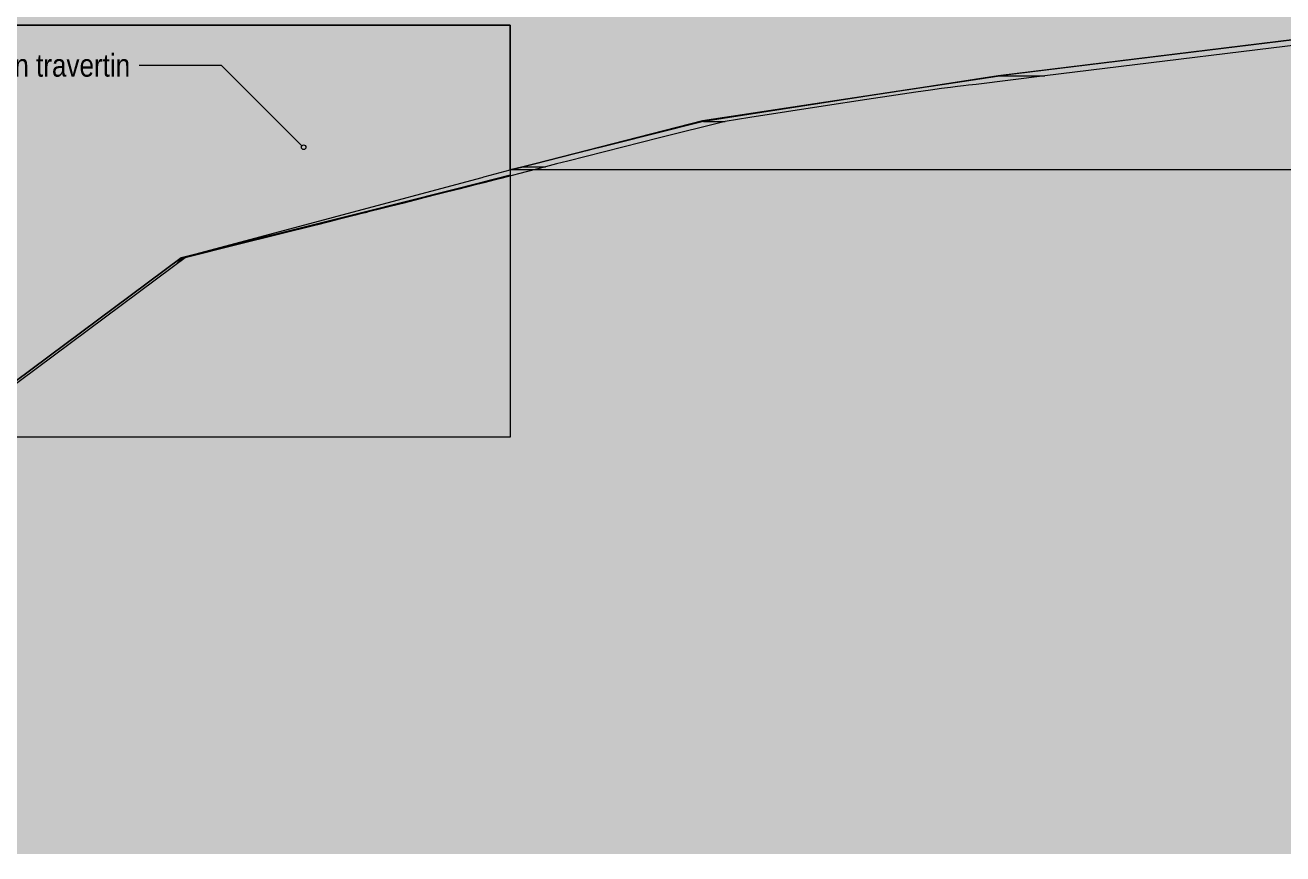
# Model space of a CAD drawing. Header units: centimetres. Extents: x -4381 to 5639, y -3920 to 4826.
# Drawn here: x 13.59 to 27.43, y 1 to 10.11 of the extents above; entities that cross this region are included whole.
import ezdxf
from ezdxf.xclip import XClip

# ---------------------------------------------------------------- set-up
doc = ezdxf.new("R2010")
doc.units = ezdxf.units.CM
doc.header["$MEASUREMENT"] = 0
doc.header["$XCLIPFRAME"] = 0
doc.set_wipeout_variables(frame=1)
doc.linetypes.add('Wipeout_Contour', pattern=[100, 0, -100])
for name, color, linetype in [('0- SITE', 7, 'Continuous'), ('Dalles', 7, 'Continuous'), ('Drawing & Figure', 7, 'Continuous'), ('Structural - Bearing', 7, 'Continuous')]:
    doc.layers.add(name, color=color, linetype=linetype)
for name, color, linetype, lineweight in [('0- SITE_Pen_No__1', 7, 'Continuous', 5), ('0- SITE_Pen_No__2', 8, 'Continuous', 5), ('00- Texts and Fills_Pen_No__7', 7, 'Continuous', 5), ('0_Pen_No__1', 7, 'Continuous', 5), ('0_Pen_No__2', 8, 'Continuous', 5), ('Dalles_Pen_No__1', 7, 'Continuous', 5), ('Structural - Bearing_Pen_No__1', 7, 'Continuous', 5)]:
    doc.layers.add(name, color=color, linetype=linetype, lineweight=lineweight)
for name, color, linetype, lineweight, true_color in [('0- SITE_Pen_No__178', 7, 'Continuous', 5, 0xbda888), ('0- SITE_Pen_No__180', 7, 'Continuous', 5, 0xe2e3c6), ('0- SITE_Pen_No__61', 7, 'Continuous', 5, 0x6a6a6a), ('Dalles_Pen_No__178', 7, 'Continuous', 5, 0xbda888), ('Structural - Bearing_Pen_No__178', 7, 'Continuous', 5, 0xbda888)]:
    doc.layers.add(name, color=color, linetype=linetype, lineweight=lineweight, true_color=true_color)
doc.styles.add('GENERATED_STYLE_2', font='')
doc.styles.get('GENERATED_STYLE_2').set_extended_font_data('Arial Narrow Occidental')

# ---------------------------------------------------------------- blocks, each defined once
blk = doc.blocks.new('Drawing_9_9', base_point=(-322.858, 10.618))
at = {"layer": '0_Pen_No__1', "linetype": 'Continuous', "ltscale": 10}
blk.add_line((18.929, 5.583), (12.029, 5.583), dxfattribs=at)
at = {"color": 254, "linetype": 'Wipeout_Contour', "lineweight": 0, "ltscale": 71.31733}
blk.add_wipeout([(15.923, 7.697), (17.325, 8.056), (15.311, 7.556), (15.355, 7.556)], dxfattribs=at).dxf.layer = '0- SITE'
at = {"color": 254, "linetype": 'Wipeout_Contour', "lineweight": 0, "ltscale": 290.18089}
blk.add_wipeout([(18.629, 10.618), (18.629, 10.114), (18.929, 10.114), (18.929, 8.521), (19.07, 8.556), (21.057, 9.056), (24.298, 9.556), (28.381, 10.056), (31.635, 10.556), (33.529, 10.556), (33.529, 10.618)], dxfattribs=at).dxf.layer = 'Structural - Bearing'
at = {"layer": '0- SITE_Pen_No__178', "linetype": 'Continuous', "ltscale": 10}
blk.add_hatch(color=256, dxfattribs=at).paths.add_polyline_path([(15.923, 7.697), (17.325, 8.056), (15.311, 7.556), (15.355, 7.556)])
at = {"layer": 'Structural - Bearing_Pen_No__178', "linetype": 'Continuous', "ltscale": 10}
blk.add_hatch(color=256, dxfattribs=at).paths.add_polyline_path([(18.629, 10.618), (18.629, 10.114), (18.929, 10.114), (18.929, 8.521), (19.07, 8.556), (21.057, 9.056), (24.298, 9.556), (28.381, 10.056), (31.635, 10.556), (33.529, 10.556), (33.529, 10.618)])
at = {"color": 254, "linetype": 'Wipeout_Contour', "lineweight": 0, "ltscale": 77.668338}
blk.add_wipeout([(23.917, 9.447), (24.298, 9.556), (23.852, 9.439)], dxfattribs=at).dxf.layer = '0- SITE'
at = {"color": 254, "linetype": 'Wipeout_Contour', "lineweight": 0, "ltscale": 62.951689}
blk.add_wipeout([(19.105, 8.556), (18.929, 8.521), (18.929, 8.463)], dxfattribs=at).dxf.layer = '0- SITE'
at = {"color": 254, "linetype": 'Wipeout_Contour', "lineweight": 0, "ltscale": 55.330345}
blk.add_wipeout([(16.809, 7.917), (17.325, 8.056), (15.923, 7.697)], dxfattribs=at).dxf.layer = '0- SITE'
at = {"color": 254, "linetype": 'Wipeout_Contour', "lineweight": 0, "ltscale": 63.329427}
blk.add_wipeout([(15.228, 7.458), (15.311, 7.556), (13.294, 6.056), (13.343, 6.056)], dxfattribs=at).dxf.layer = '0- SITE'
at = {"color": 254, "linetype": 'Wipeout_Contour', "lineweight": 0, "ltscale": 84.862001}
blk.add_wipeout([(18.629, 9.614), (18.929, 9.614), (18.929, 10.114), (18.629, 10.114)], dxfattribs=at).dxf.layer = 'Structural - Bearing'
at = {"layer": '0- SITE_Pen_No__178', "linetype": 'Continuous', "ltscale": 10}
for points in [[(23.917, 9.447), (24.298, 9.556), (23.852, 9.439)], [(19.105, 8.556), (18.929, 8.521), (18.929, 8.463)], [(16.809, 7.917), (17.325, 8.056), (15.923, 7.697)]]:
    blk.add_hatch(color=256, dxfattribs=at).paths.add_polyline_path(points)
at = {"layer": '0- SITE_Pen_No__2', "linetype": 'Continuous', "ltscale": 10}
blk.add_hatch(color=256, dxfattribs=at).paths.add_polyline_path([(15.228, 7.458), (15.311, 7.556), (13.294, 6.056), (13.343, 6.056)])
at = {"layer": 'Structural - Bearing_Pen_No__178', "linetype": 'Continuous', "ltscale": 10}
blk.add_hatch(color=256, dxfattribs=at).paths.add_polyline_path([(18.629, 9.614), (18.929, 9.614), (18.929, 10.114), (18.629, 10.114)])
at = {"color": 254, "linetype": 'Wipeout_Contour', "lineweight": 0, "ltscale": 112.676808}
blk.add_wipeout([(28.381, 10.056), (24.298, 9.556), (24.812, 9.556), (28.29, 9.982)], dxfattribs=at).dxf.layer = '0- SITE'
at = {"color": 254, "linetype": 'Wipeout_Contour', "lineweight": 0, "ltscale": 65.031922}
blk.add_wipeout([(19.105, 8.556), (21.057, 9.056), (19.07, 8.556)], dxfattribs=at).dxf.layer = '0- SITE'
at = {"color": 254, "linetype": 'Wipeout_Contour', "lineweight": 0, "ltscale": 62.053482}
blk.add_wipeout([(18.826, 8.429), (18.929, 8.463), (18.784, 8.418)], dxfattribs=at).dxf.layer = '0- SITE'
at = {"color": 254, "linetype": 'Wipeout_Contour', "lineweight": 0, "ltscale": 56.535513}
blk.add_wipeout([(17.025, 7.971), (17.325, 8.056), (16.809, 7.917)], dxfattribs=at).dxf.layer = '0- SITE'
at = {"color": 254, "linetype": 'Wipeout_Contour', "lineweight": 0, "ltscale": 51.255768}
blk.add_wipeout([(15.355, 7.556), (15.311, 7.556), (15.228, 7.458)], dxfattribs=at).dxf.layer = '0- SITE'
at = {"color": 254, "linetype": 'Wipeout_Contour', "lineweight": 0, "ltscale": 73.601225}
blk.add_wipeout([(12.329, 10.114), (12.329, 9.614), (18.629, 9.614), (18.629, 10.114)], dxfattribs=at).dxf.layer = 'Structural - Bearing'
at = {"layer": '0- SITE_Pen_No__178', "linetype": 'Continuous', "ltscale": 10}
for points in [[(28.381, 10.056), (24.298, 9.556), (24.812, 9.556), (28.29, 9.982)], [(19.105, 8.556), (21.057, 9.056), (19.07, 8.556)], [(18.826, 8.429), (18.929, 8.463), (18.784, 8.418)], [(17.025, 7.971), (17.325, 8.056), (16.809, 7.917)]]:
    blk.add_hatch(color=256, dxfattribs=at).paths.add_polyline_path(points)
at = {"layer": '0- SITE_Pen_No__61', "linetype": 'Continuous', "ltscale": 10}
blk.add_hatch(color=256, dxfattribs=at).paths.add_polyline_path([(15.355, 7.556), (15.311, 7.556), (15.228, 7.458)])
at = {"layer": 'Structural - Bearing_Pen_No__178', "linetype": 'Continuous', "ltscale": 10}
blk.add_hatch(color=256, dxfattribs=at).paths.add_polyline_path([(12.329, 10.114), (12.329, 9.614), (18.629, 9.614), (18.629, 10.114)])
at = {"layer": '0_Pen_No__1', "linetype": 'Continuous', "ltscale": 10}
for p, q in [((12.029, 10.114), (18.929, 10.114)), ((18.929, 10.114), (12.829, 10.114))]:
    blk.add_line(p, q, dxfattribs=at)
at = {"layer": 'Structural - Bearing_Pen_No__1', "linetype": 'Continuous', "ltscale": 10}
for p, q in [((12.329, 10.114), (18.629, 10.114)), ((18.629, 10.114), (18.929, 10.114))]:
    blk.add_line(p, q, dxfattribs=at)
at = {"color": 254, "linetype": 'Wipeout_Contour', "lineweight": 0, "ltscale": 73.844503}
blk.add_wipeout([(24.298, 9.556), (21.566, 9.098), (22.374, 9.222)], dxfattribs=at).dxf.layer = '0- SITE'
at = {"color": 254, "linetype": 'Wipeout_Contour', "lineweight": 0, "ltscale": 66.682767}
blk.add_wipeout([(19.216, 8.556), (21.077, 9.056), (21.057, 9.056)], dxfattribs=at).dxf.layer = '0- SITE'
at = {"color": 254, "linetype": 'Wipeout_Contour', "lineweight": 0, "ltscale": 57.25535}
blk.add_wipeout([(17.345, 8.056), (17.227, 8.023), (17.268, 8.033)], dxfattribs=at).dxf.layer = '0- SITE'
at = {"layer": '0- SITE_Pen_No__178', "linetype": 'Continuous', "ltscale": 10}
for points in [[(24.298, 9.556), (21.566, 9.098), (22.374, 9.222)], [(19.216, 8.556), (21.077, 9.056), (21.057, 9.056)], [(17.345, 8.056), (17.227, 8.023), (17.268, 8.033)]]:
    blk.add_hatch(color=256, dxfattribs=at).paths.add_polyline_path(points)
at = {"color": 254, "linetype": 'Wipeout_Contour', "lineweight": 0, "ltscale": 76.471609}
blk.add_wipeout([(23.392, 9.376), (24.298, 9.556), (23.171, 9.344)], dxfattribs=at).dxf.layer = '0- SITE'
at = {"color": 254, "linetype": 'Wipeout_Contour', "lineweight": 0, "ltscale": 88.747107}
blk.add_wipeout([(19.563, 8.618), (21.226, 9.056), (21.146, 9.056), (19.438, 8.587)], dxfattribs=at).dxf.layer = '0- SITE'
at = {"color": 254, "linetype": 'Wipeout_Contour', "lineweight": 0, "ltscale": 59.236735}
blk.add_wipeout([(18.929, 8.463), (17.325, 8.056), (17.333, 8.056)], dxfattribs=at).dxf.layer = '0- SITE'
at = {"layer": '0- SITE_Pen_No__178', "linetype": 'Continuous', "ltscale": 10}
for points in [[(23.392, 9.376), (24.298, 9.556), (23.171, 9.344)], [(19.563, 8.618), (21.226, 9.056), (21.146, 9.056), (19.438, 8.587)], [(18.929, 8.463), (17.325, 8.056), (17.333, 8.056)]]:
    blk.add_hatch(color=256, dxfattribs=at).paths.add_polyline_path(points)
at = {"color": 254, "linetype": 'Wipeout_Contour', "lineweight": 0, "ltscale": 86.840483}
blk.add_wipeout([(21.146, 9.056), (19.216, 8.556), (19.317, 8.556), (19.438, 8.587)], dxfattribs=at).dxf.layer = '0- SITE'
at = {"color": 254, "linetype": 'Wipeout_Contour', "lineweight": 0, "ltscale": 61.338209}
blk.add_wipeout([(18.521, 8.351), (18.929, 8.463), (18.364, 8.311)], dxfattribs=at).dxf.layer = '0- SITE'
at = {"color": 254, "linetype": 'Wipeout_Contour', "lineweight": 0, "ltscale": 75.832348}
blk.add_wipeout([(17.095, 7.989), (17.333, 8.056), (17.325, 8.056), (17.025, 7.971)], dxfattribs=at).dxf.layer = '0- SITE'
at = {"layer": '0- SITE_Pen_No__178', "linetype": 'Continuous', "ltscale": 10}
for points in [[(21.146, 9.056), (19.216, 8.556), (19.317, 8.556), (19.438, 8.587)], [(18.521, 8.351), (18.929, 8.463), (18.364, 8.311)], [(17.095, 7.989), (17.333, 8.056), (17.325, 8.056), (17.025, 7.971)]]:
    blk.add_hatch(color=256, dxfattribs=at).paths.add_polyline_path(points)
at = {"color": 254, "linetype": 'Wipeout_Contour', "lineweight": 0, "ltscale": 66.817408}
blk.add_wipeout([(21.226, 9.056), (19.563, 8.618), (20.574, 8.874)], dxfattribs=at).dxf.layer = '0- SITE'
at = {"color": 254, "linetype": 'Wipeout_Contour', "lineweight": 0, "ltscale": 61.810666}
blk.add_wipeout([(18.724, 8.402), (18.929, 8.463), (18.639, 8.381)], dxfattribs=at).dxf.layer = '0- SITE'
at = {"layer": '0- SITE_Pen_No__178', "linetype": 'Continuous', "ltscale": 10}
for points in [[(21.226, 9.056), (19.563, 8.618), (20.574, 8.874)], [(18.724, 8.402), (18.929, 8.463), (18.639, 8.381)]]:
    blk.add_hatch(color=256, dxfattribs=at).paths.add_polyline_path(points)
at = {"color": 254, "linetype": 'Wipeout_Contour', "lineweight": 0, "ltscale": 96.220121}
blk.add_wipeout([(24.298, 9.556), (21.226, 9.056), (21.294, 9.056), (21.566, 9.098)], dxfattribs=at).dxf.layer = '0- SITE'
at = {"color": 254, "linetype": 'Wipeout_Contour', "lineweight": 0, "ltscale": 61.953763}
blk.add_wipeout([(18.784, 8.418), (18.929, 8.463), (18.724, 8.402)], dxfattribs=at).dxf.layer = '0- SITE'
at = {"layer": '0- SITE_Pen_No__178', "linetype": 'Continuous', "ltscale": 10}
for points in [[(24.298, 9.556), (21.226, 9.056), (21.294, 9.056), (21.566, 9.098)], [(18.784, 8.418), (18.929, 8.463), (18.724, 8.402)]]:
    blk.add_hatch(color=256, dxfattribs=at).paths.add_polyline_path(points)
at = {"color": 254, "linetype": 'Wipeout_Contour', "lineweight": 0, "ltscale": 75.933427}
blk.add_wipeout([(23.171, 9.344), (24.298, 9.556), (22.855, 9.296)], dxfattribs=at).dxf.layer = '0- SITE'
at = {"color": 254, "linetype": 'Wipeout_Contour', "lineweight": 0, "ltscale": 59.251447}
blk.add_wipeout([(18.929, 8.463), (17.333, 8.056), (17.345, 8.056)], dxfattribs=at).dxf.layer = '0- SITE'
at = {"layer": '0- SITE_Pen_No__178', "linetype": 'Continuous', "ltscale": 10}
for points in [[(23.171, 9.344), (24.298, 9.556), (22.855, 9.296)], [(18.929, 8.463), (17.333, 8.056), (17.345, 8.056)]]:
    blk.add_hatch(color=256, dxfattribs=at).paths.add_polyline_path(points)
at = {"color": 254, "linetype": 'Wipeout_Contour', "lineweight": 0, "ltscale": 76.854645}
blk.add_wipeout([(23.553, 9.4), (24.298, 9.556), (23.392, 9.376)], dxfattribs=at).dxf.layer = '0- SITE'
at = {"color": 254, "linetype": 'Wipeout_Contour', "lineweight": 0, "ltscale": 75.925397}
blk.add_wipeout([(17.227, 8.023), (17.345, 8.056), (17.333, 8.056), (17.095, 7.989)], dxfattribs=at).dxf.layer = '0- SITE'
at = {"layer": '0- SITE_Pen_No__178', "linetype": 'Continuous', "ltscale": 10}
for points in [[(23.553, 9.4), (24.298, 9.556), (23.392, 9.376)], [(17.227, 8.023), (17.345, 8.056), (17.333, 8.056), (17.095, 7.989)]]:
    blk.add_hatch(color=256, dxfattribs=at).paths.add_polyline_path(points)
at = {"color": 254, "linetype": 'Wipeout_Contour', "lineweight": 0, "ltscale": 77.138828}
blk.add_wipeout([(23.676, 9.417), (24.298, 9.556), (23.553, 9.4)], dxfattribs=at).dxf.layer = '0- SITE'
at = {"color": 254, "linetype": 'Wipeout_Contour', "lineweight": 0, "ltscale": 76.152605}
blk.add_wipeout([(17.335, 8.051), (17.354, 8.056), (17.345, 8.056), (17.268, 8.033)], dxfattribs=at).dxf.layer = '0- SITE'
at = {"layer": '0- SITE_Pen_No__178', "linetype": 'Continuous', "ltscale": 10}
for points in [[(23.676, 9.417), (24.298, 9.556), (23.553, 9.4)], [(17.335, 8.051), (17.354, 8.056), (17.345, 8.056), (17.268, 8.033)]]:
    blk.add_hatch(color=256, dxfattribs=at).paths.add_polyline_path(points)
at = {"color": 254, "linetype": 'Wipeout_Contour', "lineweight": 0, "ltscale": 77.356643}
blk.add_wipeout([(23.773, 9.43), (24.298, 9.556), (23.676, 9.417)], dxfattribs=at).dxf.layer = '0- SITE'
at = {"color": 254, "linetype": 'Wipeout_Contour', "lineweight": 0, "ltscale": 57.292156}
blk.add_wipeout([(17.357, 8.056), (17.354, 8.056), (17.335, 8.051)], dxfattribs=at).dxf.layer = '0- SITE'
at = {"layer": '0- SITE_Pen_No__178', "linetype": 'Continuous', "ltscale": 10}
for points in [[(23.773, 9.43), (24.298, 9.556), (23.676, 9.417)], [(17.357, 8.056), (17.354, 8.056), (17.335, 8.051)]]:
    blk.add_hatch(color=256, dxfattribs=at).paths.add_polyline_path(points)
at = {"color": 254, "linetype": 'Wipeout_Contour', "lineweight": 0, "ltscale": 77.528652}
blk.add_wipeout([(23.852, 9.439), (24.298, 9.556), (23.773, 9.43)], dxfattribs=at).dxf.layer = '0- SITE'
at = {"color": 254, "linetype": 'Wipeout_Contour', "lineweight": 0, "ltscale": 78.917749}
blk.add_wipeout([(18.929, 8.463), (17.345, 8.056), (17.357, 8.056), (17.744, 8.154)], dxfattribs=at).dxf.layer = '0- SITE'
at = {"layer": '0- SITE_Pen_No__178', "linetype": 'Continuous', "ltscale": 10}
for points in [[(23.852, 9.439), (24.298, 9.556), (23.773, 9.43)], [(18.929, 8.463), (17.345, 8.056), (17.357, 8.056), (17.744, 8.154)]]:
    blk.add_hatch(color=256, dxfattribs=at).paths.add_polyline_path(points)
at = {"color": 254, "linetype": 'Wipeout_Contour', "lineweight": 0, "ltscale": 60.192449}
blk.add_wipeout([(17.956, 8.208), (18.929, 8.463), (17.744, 8.154)], dxfattribs=at).dxf.layer = '0- SITE'
at = {"layer": '0- SITE_Pen_No__178', "linetype": 'Continuous', "ltscale": 10}
blk.add_hatch(color=256, dxfattribs=at).paths.add_polyline_path([(17.956, 8.208), (18.929, 8.463), (17.744, 8.154)])
at = {"color": 254, "linetype": 'Wipeout_Contour', "lineweight": 0, "ltscale": 60.602086}
blk.add_wipeout([(18.17, 8.262), (18.929, 8.463), (17.956, 8.208)], dxfattribs=at).dxf.layer = '0- SITE'
at = {"layer": '0- SITE_Pen_No__178', "linetype": 'Continuous', "ltscale": 10}
blk.add_hatch(color=256, dxfattribs=at).paths.add_polyline_path([(18.17, 8.262), (18.929, 8.463), (17.956, 8.208)])
at = {"color": 254, "linetype": 'Wipeout_Contour', "lineweight": 0, "ltscale": 60.995462}
blk.add_wipeout([(18.364, 8.311), (18.929, 8.463), (18.17, 8.262)], dxfattribs=at).dxf.layer = '0- SITE'
at = {"layer": '0- SITE_Pen_No__178', "linetype": 'Continuous', "ltscale": 10}
blk.add_hatch(color=256, dxfattribs=at).paths.add_polyline_path([(18.364, 8.311), (18.929, 8.463), (18.17, 8.262)])
at = {"color": 254, "linetype": 'Wipeout_Contour', "lineweight": 0, "ltscale": 61.609586}
blk.add_wipeout([(18.639, 8.381), (18.929, 8.463), (18.521, 8.351)], dxfattribs=at).dxf.layer = '0- SITE'
at = {"layer": '0- SITE_Pen_No__178', "linetype": 'Continuous', "ltscale": 10}
blk.add_hatch(color=256, dxfattribs=at).paths.add_polyline_path([(18.639, 8.381), (18.929, 8.463), (18.521, 8.351)])
at = {"color": 254, "linetype": 'Wipeout_Contour', "lineweight": 0, "ltscale": 62.555263}
blk.add_wipeout([(18.929, 8.521), (19.105, 8.556), (19.07, 8.556)], dxfattribs=at).dxf.layer = '0- SITE'
at = {"layer": '0- SITE_Pen_No__178', "linetype": 'Continuous', "ltscale": 10}
blk.add_hatch(color=256, dxfattribs=at).paths.add_polyline_path([(18.929, 8.521), (19.105, 8.556), (19.07, 8.556)])
at = {"color": 254, "linetype": 'Wipeout_Contour', "lineweight": 0, "ltscale": 65.128603}
blk.add_wipeout([(19.216, 8.556), (21.057, 9.056), (19.105, 8.556)], dxfattribs=at).dxf.layer = '0- SITE'
at = {"layer": '0- SITE_Pen_No__178', "linetype": 'Continuous', "ltscale": 10}
blk.add_hatch(color=256, dxfattribs=at).paths.add_polyline_path([(19.216, 8.556), (21.057, 9.056), (19.105, 8.556)])
at = {"color": 254, "linetype": 'Wipeout_Contour', "lineweight": 0, "ltscale": 62.829573}
blk.add_wipeout([(19.216, 8.556), (19.105, 8.556), (18.929, 8.463)], dxfattribs=at).dxf.layer = '0- SITE'
at = {"layer": '0- SITE_Pen_No__178', "linetype": 'Continuous', "ltscale": 10}
blk.add_hatch(color=256, dxfattribs=at).paths.add_polyline_path([(19.216, 8.556), (19.105, 8.556), (18.929, 8.463)])
at = {"color": 254, "linetype": 'Wipeout_Contour', "lineweight": 0, "ltscale": 83.804326}
blk.add_wipeout([(19.317, 8.556), (19.216, 8.556), (18.929, 8.463), (19.221, 8.531)], dxfattribs=at).dxf.layer = '0- SITE'
at = {"layer": '0- SITE_Pen_No__178', "linetype": 'Continuous', "ltscale": 10}
blk.add_hatch(color=256, dxfattribs=at).paths.add_polyline_path([(19.317, 8.556), (19.216, 8.556), (18.929, 8.463), (19.221, 8.531)])
at = {"color": 254, "linetype": 'Wipeout_Contour', "lineweight": 0, "ltscale": 62.254357}
blk.add_wipeout([(18.826, 8.429), (19.022, 8.48), (18.929, 8.463)], dxfattribs=at).dxf.layer = '0- SITE'
at = {"layer": '0- SITE_Pen_No__178', "linetype": 'Continuous', "ltscale": 10}
blk.add_hatch(color=256, dxfattribs=at).paths.add_polyline_path([(18.826, 8.429), (19.022, 8.48), (18.929, 8.463)])
at = {"color": 254, "linetype": 'Wipeout_Contour', "lineweight": 0, "ltscale": 62.678118}
blk.add_wipeout([(18.929, 8.463), (19.022, 8.48), (19.221, 8.531)], dxfattribs=at).dxf.layer = '0- SITE'
at = {"layer": '0- SITE_Pen_No__178', "linetype": 'Continuous', "ltscale": 10}
blk.add_hatch(color=256, dxfattribs=at).paths.add_polyline_path([(18.929, 8.463), (19.022, 8.48), (19.221, 8.531)])
at = {"layer": '0- SITE_Pen_No__1', "linetype": 'Continuous', "ltscale": 10}
blk.add_line((19.07, 8.556), (19.105, 8.556), dxfattribs=at)
at = {"color": 254, "linetype": 'Wipeout_Contour', "lineweight": 0, "ltscale": 66.78716}
blk.add_wipeout([(19.216, 8.556), (21.146, 9.056), (21.077, 9.056)], dxfattribs=at).dxf.layer = '0- SITE'
at = {"color": 254, "linetype": 'Wipeout_Contour', "lineweight": 0, "ltscale": 83.125312}
blk.add_wipeout([(18.929, 9.314), (18.629, 9.314), (18.629, 8.387), (18.929, 8.463)], dxfattribs=at).dxf.layer = 'Structural - Bearing'
at = {"layer": '0- SITE_Pen_No__178', "linetype": 'Continuous', "ltscale": 10}
blk.add_hatch(color=256, dxfattribs=at).paths.add_polyline_path([(19.216, 8.556), (21.146, 9.056), (21.077, 9.056)])
at = {"layer": 'Structural - Bearing_Pen_No__178', "linetype": 'Continuous', "ltscale": 10}
blk.add_hatch(color=256, dxfattribs=at).paths.add_polyline_path([(18.929, 9.314), (18.629, 9.314), (18.629, 8.387), (18.929, 8.463)])
at = {"layer": '0- SITE_Pen_No__1', "linetype": 'Continuous', "ltscale": 10}
for p, q in [((19.07, 8.556), (18.929, 8.521)), ((19.105, 8.556), (19.216, 8.556)), ((19.216, 8.556), (19.317, 8.556))]:
    blk.add_line(p, q, dxfattribs=at)
at = {"layer": '0_Pen_No__1', "linetype": 'Continuous', "ltscale": 10}
blk.add_line((33.529, 8.521), (18.929, 8.521), dxfattribs=at)
at = {"color": 254, "linetype": 'Wipeout_Contour', "lineweight": 0, "ltscale": 72.274553}
blk.add_wipeout([(24.298, 9.556), (21.057, 9.056), (21.077, 9.056)], dxfattribs=at).dxf.layer = '0- SITE'
at = {"color": 254, "linetype": 'Wipeout_Contour', "lineweight": 0, "ltscale": 121.273124}
blk.add_wipeout([(12.329, 5.695), (13.294, 6.056), (15.311, 7.556), (17.325, 8.056), (18.629, 8.387), (18.629, 9.314), (12.329, 9.314)], dxfattribs=at).dxf.layer = 'Structural - Bearing'
at = {"layer": '0- SITE_Pen_No__178', "linetype": 'Continuous', "ltscale": 10}
blk.add_hatch(color=256, dxfattribs=at).paths.add_polyline_path([(24.298, 9.556), (21.057, 9.056), (21.077, 9.056)])
at = {"layer": 'Structural - Bearing_Pen_No__178', "linetype": 'Continuous', "ltscale": 10}
blk.add_hatch(color=256, dxfattribs=at).paths.add_polyline_path([(12.329, 5.695), (13.294, 6.056), (15.311, 7.556), (17.325, 8.056), (18.629, 8.387), (18.629, 9.314), (12.329, 9.314)])
at = {"layer": '0- SITE_Pen_No__1', "linetype": 'Continuous', "ltscale": 10}
for p, q in [((18.929, 8.463), (17.325, 8.056)), ((17.325, 8.056), (15.311, 7.556)), ((17.325, 8.056), (17.333, 8.056)), ((17.333, 8.056), (17.345, 8.056)), ((17.345, 8.056), (17.354, 8.056)), ((17.354, 8.056), (17.357, 8.056)), ((15.311, 7.556), (13.294, 6.056)), ((15.311, 7.556), (15.355, 7.556))]:
    blk.add_line(p, q, dxfattribs=at)
at = {"layer": '00- Texts and Fills_Pen_No__7', "linetype": 'Continuous', "ltscale": 10}
blk.add_circle((16.658, 8.771), 0.025, dxfattribs=at)
at = {"layer": '0_Pen_No__1', "linetype": 'Continuous', "ltscale": 10}
for p, q in [((15.311, 7.556), (18.929, 8.521)), ((13.294, 6.056), (15.311, 7.556))]:
    blk.add_line(p, q, dxfattribs=at)
at = {"color": 254, "linetype": 'Wipeout_Contour', "lineweight": 0, "ltscale": 72.341804}
blk.add_wipeout([(24.298, 9.556), (21.077, 9.056), (21.146, 9.056)], dxfattribs=at).dxf.layer = '0- SITE'
at = {"color": 254, "linetype": 'Wipeout_Contour', "lineweight": 0, "ltscale": 72.789514}
blk.add_wipeout([(12.029, 9.614), (12.029, 9.314), (18.929, 9.314), (18.929, 9.614)], dxfattribs=at).dxf.layer = 'Dalles'
at = {"layer": '0- SITE_Pen_No__178', "linetype": 'Continuous', "ltscale": 10}
blk.add_hatch(color=256, dxfattribs=at).paths.add_polyline_path([(24.298, 9.556), (21.077, 9.056), (21.146, 9.056)])
at = {"layer": '0_Pen_No__2', "linetype": 'Continuous', "ltscale": 10}
blk.add_hatch(color=256, dxfattribs=at).paths.add_polyline_path([(12.029, 10.114), (12.029, 5.583), (18.929, 5.583), (18.929, 10.114)])
at = {"layer": 'Dalles_Pen_No__178', "linetype": 'Continuous', "ltscale": 10}
blk.add_hatch(color=256, dxfattribs=at).paths.add_polyline_path([(12.029, 9.614), (12.029, 9.314), (18.929, 9.314), (18.929, 9.614)])
at = {"layer": '00- Texts and Fills_Pen_No__7', "linetype": 'Continuous', "ltscale": 10}
for p, q in [((15.756, 9.672), (14.85, 9.672)), ((16.64, 8.788), (15.756, 9.672))]:
    blk.add_line(p, q, dxfattribs=at)
at = {"layer": '0_Pen_No__1', "linetype": 'Continuous', "ltscale": 10}
for p, q in [((18.929, 10.114), (18.929, 5.583)), ((18.929, 8.521), (18.929, 10.114))]:
    blk.add_line(p, q, dxfattribs=at)
at = {"layer": 'Dalles_Pen_No__1', "linetype": 'Continuous', "ltscale": 10}
blk.add_line((18.929, 9.614), (18.929, 9.314), dxfattribs=at)
at = {"layer": 'Structural - Bearing_Pen_No__1', "linetype": 'Continuous', "ltscale": 10}
for p, q in [((18.929, 10.114), (18.929, 9.614)), ((18.929, 9.314), (18.929, 8.463))]:
    blk.add_line(p, q, dxfattribs=at)
at = {"layer": '00- Texts and Fills_Pen_No__7', "linetype": 'Continuous', "insert": (14.75, 9.671), "char_height": 0.25, "attachment_point": 6, "style": 'GENERATED_STYLE_2'}
blk.add_mtext('\\A1;{\\fArial Narrow Occidental|b0|i0|c0|p34;Mur en travertin}', dxfattribs=at)
at = {"color": 254, "linetype": 'Wipeout_Contour', "lineweight": 0, "ltscale": 72.475045}
blk.add_wipeout([(24.298, 9.556), (21.146, 9.056), (21.226, 9.056)], dxfattribs=at).dxf.layer = '0- SITE'
at = {"layer": '0- SITE_Pen_No__178', "linetype": 'Continuous', "ltscale": 10}
blk.add_hatch(color=256, dxfattribs=at).paths.add_polyline_path([(24.298, 9.556), (21.146, 9.056), (21.226, 9.056)])
at = {"color": 254, "linetype": 'Wipeout_Contour', "lineweight": 0, "ltscale": 75.133537}
blk.add_wipeout([(22.855, 9.296), (24.298, 9.556), (22.374, 9.222)], dxfattribs=at).dxf.layer = '0- SITE'
at = {"color": 254, "linetype": 'Wipeout_Contour', "lineweight": 0, "ltscale": 68.475786}
blk.add_wipeout([(21.294, 9.056), (21.226, 9.056), (20.574, 8.874)], dxfattribs=at).dxf.layer = '0- SITE'
at = {"layer": '0- SITE_Pen_No__178', "linetype": 'Continuous', "ltscale": 10}
for points in [[(22.855, 9.296), (24.298, 9.556), (22.374, 9.222)], [(21.294, 9.056), (21.226, 9.056), (20.574, 8.874)]]:
    blk.add_hatch(color=256, dxfattribs=at).paths.add_polyline_path(points)
at = {"layer": '0- SITE_Pen_No__1', "linetype": 'Continuous', "ltscale": 10}
for p, q in [((21.057, 9.056), (19.07, 8.556)), ((21.057, 9.056), (21.077, 9.056)), ((21.077, 9.056), (21.146, 9.056)), ((21.146, 9.056), (21.226, 9.056)), ((21.226, 9.056), (21.294, 9.056))]:
    blk.add_line(p, q, dxfattribs=at)
at = {"layer": '0_Pen_No__1', "linetype": 'Continuous', "ltscale": 10}
blk.add_line((18.929, 8.521), (21.047, 9.066), dxfattribs=at)
at = {"color": 254, "linetype": 'Wipeout_Contour', "lineweight": 0, "ltscale": 77.784201}
blk.add_wipeout([(23.971, 9.453), (24.298, 9.556), (23.917, 9.447)], dxfattribs=at).dxf.layer = '0- SITE'
at = {"layer": '0- SITE_Pen_No__178', "linetype": 'Continuous', "ltscale": 10}
blk.add_hatch(color=256, dxfattribs=at).paths.add_polyline_path([(23.971, 9.453), (24.298, 9.556), (23.917, 9.447)])
at = {"color": 254, "linetype": 'Wipeout_Contour', "lineweight": 0, "ltscale": 77.881873}
blk.add_wipeout([(24.017, 9.458), (24.298, 9.556), (23.971, 9.453)], dxfattribs=at).dxf.layer = '0- SITE'
at = {"layer": '0- SITE_Pen_No__178', "linetype": 'Continuous', "ltscale": 10}
blk.add_hatch(color=256, dxfattribs=at).paths.add_polyline_path([(24.017, 9.458), (24.298, 9.556), (23.971, 9.453)])
at = {"color": 254, "linetype": 'Wipeout_Contour', "lineweight": 0, "ltscale": 78.912666}
blk.add_wipeout([(24.298, 9.556), (24.055, 9.463), (24.812, 9.556)], dxfattribs=at).dxf.layer = '0- SITE'
at = {"layer": '0- SITE_Pen_No__178', "linetype": 'Continuous', "ltscale": 10}
blk.add_hatch(color=256, dxfattribs=at).paths.add_polyline_path([(24.298, 9.556), (24.055, 9.463), (24.812, 9.556)])
at = {"color": 254, "linetype": 'Wipeout_Contour', "lineweight": 0, "ltscale": 77.96544}
blk.add_wipeout([(24.055, 9.463), (24.298, 9.556), (24.017, 9.458)], dxfattribs=at).dxf.layer = '0- SITE'
at = {"layer": '0- SITE_Pen_No__178', "linetype": 'Continuous', "ltscale": 10}
blk.add_hatch(color=256, dxfattribs=at).paths.add_polyline_path([(24.055, 9.463), (24.298, 9.556), (24.017, 9.458)])
at = {"layer": '0- SITE_Pen_No__180', "linetype": 'Continuous', "lineweight": 0, "ltscale": 10, "true_color": 0x383831}
blk.add_hatch(color=250, dxfattribs=at).paths.add_polyline_path([(4.808, 2.578), (4.808, 0.996), (48.915, 0.996), (48.915, 17.605), (48.829, 17.556), (48.767, 17.556), (48.002, 17.556), (47.719, 17.345), (47.279, 17.056), (47.06, 16.657), (46.711, 16.056), (46.437, 15.638), (45.995, 15.056), (45.453, 14.558), (45.014, 14.056), (44.634, 13.053), (44.086, 12.056), (43.803, 11.565), (43.238, 11.056), (43.045, 10.96), (42.46, 10.856), (42.279, 10.715), (41.673, 10.556), (41.494, 10.556), (40.815, 10.556), (40.073, 10.556), (39.918, 10.556), (39.381, 10.556), (38.589, 10.556), (37.546, 10.556), (36.964, 10.556), (36.152, 10.556), (36.103, 10.556), (36.043, 10.556), (35.971, 10.556), (35.887, 10.556), (35.793, 10.556), (35.692, 10.556), (35.587, 10.556), (35.481, 10.556), (34.316, 10.556), (34.09, 10.556), (33.88, 10.556), (33.679, 10.556), (33.406, 10.556), (32.724, 10.556), (32.446, 10.556), (31.957, 10.556), (31.135, 10.429), (30.435, 10.318), (30.071, 10.259), (28.864, 10.056), (28.29, 9.982), (24.812, 9.556), (24.055, 9.463), (24.017, 9.458), (23.971, 9.453), (23.917, 9.447), (23.852, 9.439), (23.773, 9.43), (23.676, 9.417), (23.553, 9.4), (23.392, 9.376), (23.171, 9.344), (22.855, 9.296), (22.374, 9.222), (21.566, 9.098), (21.294, 9.056), (20.574, 8.874), (19.563, 8.618), (19.438, 8.587), (19.317, 8.556), (19.221, 8.531), (19.022, 8.48), (18.826, 8.429), (18.784, 8.418), (18.724, 8.402), (18.639, 8.381), (18.521, 8.351), (18.364, 8.311), (18.17, 8.262), (17.956, 8.208), (17.744, 8.154), (17.357, 8.056), (17.335, 8.051), (17.268, 8.033), (17.227, 8.023), (17.095, 7.989), (17.025, 7.971), (16.809, 7.917), (15.923, 7.697), (15.355, 7.556), (15.228, 7.458), (13.343, 6.056), (12.161, 5.614), (12.074, 5.582), (12.005, 5.556), (11.417, 5.421), (11.25, 5.056), (10.789, 4.75), (10.543, 4.556), (10.084, 4.25), (9.836, 4.056), (9.582, 4.056), (9.094, 4.056), (8.539, 4.056), (8.284, 4.056), (5.712, 2.888), (5.693, 2.879), (5.669, 2.868), (5.642, 2.855), (5.093, 2.663), (5.054, 2.653), (5.018, 2.644), (4.984, 2.635), (4.952, 2.626), (4.923, 2.617), (4.896, 2.609), (4.848, 2.593)])
at = {"layer": '0_Pen_No__1', "linetype": 'Continuous', "lineweight": 0, "ltscale": 10, "true_color": 0x000000}
blk.add_hatch(color=18, dxfattribs=at).paths.add_polyline_path([(1, 0.996), (50.746, 0.996), (50.746, 19.222), (49.221, 18.656), (49.221, 14.624), (48.915, 14.318), (48.915, 17.605), (48.002, 17.556), (47.279, 17.056), (46.711, 16.056), (46.616, 15.911), (45.992, 15.056), (45.468, 14.572), (45.021, 14.064), (44.067, 12.076), (43.238, 11.056), (43.039, 10.958), (42.475, 10.856), (41.593, 10.609), (33.529, 10.556), (31.635, 10.556), (28.381, 10.056), (24.317, 9.559), (21.047, 9.066), (18.929, 8.521), (15.311, 7.556), (13.294, 6.056), (12.029, 5.583), (11.417, 5.421), (11.015, 5.197), (9.94, 4.85), (8.629, 4.612), (6.508, 4.556), (6.508, 3.255), (5.717, 2.89), (4.808, 2.609), (1, 2.633)])
at = {"layer": '0_Pen_No__2', "linetype": 'Continuous', "ltscale": 10}
blk.add_hatch(color=256, dxfattribs=at).paths.add_polyline_path([(12.829, 10.114), (18.929, 10.114), (18.929, 8.521), (33.529, 8.521), (33.529, 10.618), (19.729, 10.618), (18.629, 10.618), (18.629, 10.518), (12.829, 10.518)])
at = {"layer": '0- SITE_Pen_No__1', "linetype": 'Continuous', "ltscale": 10}
for p, q in [((28.381, 10.056), (24.298, 9.556)), ((24.298, 9.556), (21.057, 9.056)), ((24.298, 9.556), (24.812, 9.556))]:
    blk.add_line(p, q, dxfattribs=at)
at = {"layer": '0- SITE_Pen_No__1', "linetype": 'Continuous', "ltscale": 10, "flags": 128}
blk.add_lwpolyline([(28.29, 9.982), (24.812, 9.556), (24.055, 9.463), (24.017, 9.458), (23.971, 9.453), (23.917, 9.447), (23.852, 9.439), (23.773, 9.43), (23.676, 9.417), (23.553, 9.4), (23.392, 9.376), (23.171, 9.344), (22.855, 9.296), (22.374, 9.222), (21.566, 9.098), (21.294, 9.056), (20.574, 8.874), (19.563, 8.618), (19.438, 8.587), (19.317, 8.556), (19.221, 8.531), (19.022, 8.48), (18.826, 8.429), (18.784, 8.418), (18.724, 8.402), (18.639, 8.381), (18.521, 8.351), (18.364, 8.311), (18.17, 8.262), (17.956, 8.208), (17.744, 8.154), (17.357, 8.056), (17.335, 8.051), (17.268, 8.033), (17.227, 8.023), (17.095, 7.989), (17.025, 7.971), (16.809, 7.917), (15.923, 7.697), (15.355, 7.556), (15.228, 7.458), (13.343, 6.056)], dxfattribs=at)
at = {"layer": '0_Pen_No__1', "linetype": 'Continuous', "ltscale": 10}
for p, q in [((24.317, 9.559), (28.381, 10.056)), ((21.047, 9.066), (24.317, 9.559))]:
    blk.add_line(p, q, dxfattribs=at)

msp = doc.modelspace()

# ---------------------------------------------------------------- block references
at = {"layer": 'Drawing & Figure', "color": 151, "linetype": 'Continuous', "lineweight": 5, "ltscale": 10, "true_color": 0x80c2ff}
ref = msp.add_blockref('Drawing_9_9', (-322.85847, 10.61787), dxfattribs=at)
XClip(ref).set_block_clipping_path([(1, 0.9963282177), (50.7463984619, 21.3288080632)])

doc.saveas('drawing.dxf')
